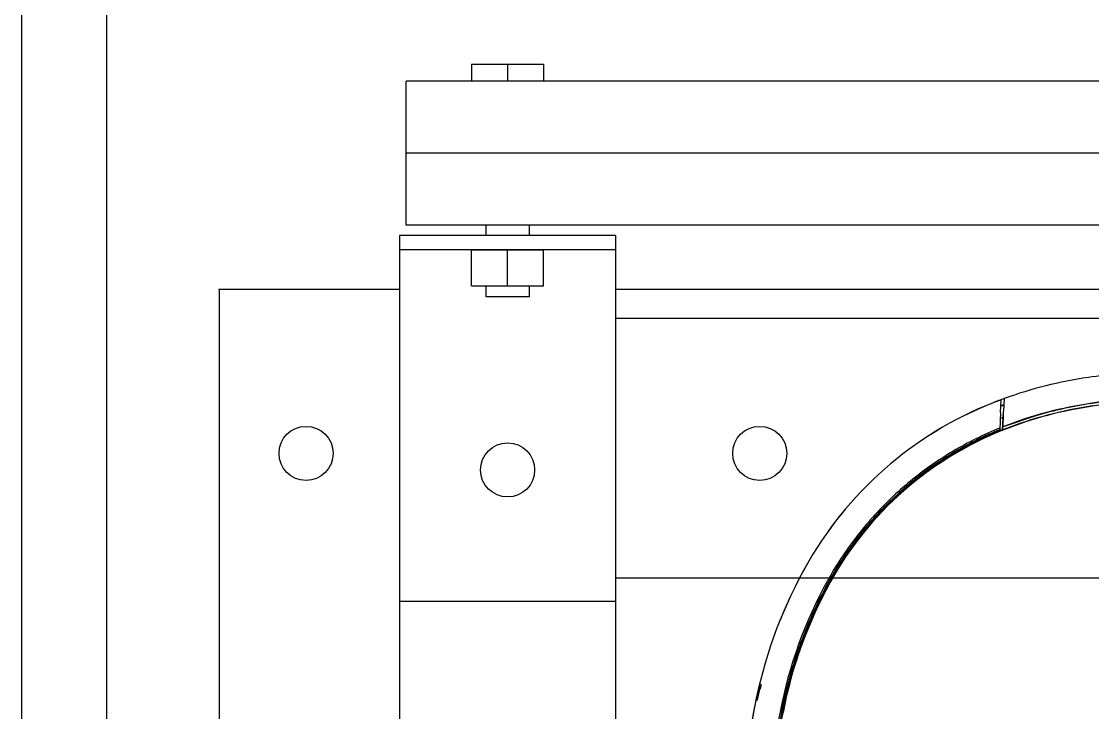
# Model space of a CAD drawing. Extents: x 58467 to 79089, y -33726 to -17391.
# Drawn here: x 70621 to 70637.57, y -20377.15 to -20366.47 of the extents above; entities that cross this region are included whole.
import ezdxf

# ---------------------------------------------------------------- set-up
doc = ezdxf.new("R2010")
doc.units = 0
doc.header["$LTSCALE"] = 100
doc.layers.add('PROSISTEM Güney TÜRKOĞLU', color=7, linetype='Continuous')

# ---------------------------------------------------------------- blocks, each defined once
blk = doc.blocks.new('A$C689D2506')
at = {"layer": 'PROSISTEM Güney TÜRKOĞLU', "color": 30, "linetype": 'Continuous'}
for p, q in [((0.92, 11.555), (1.114, 10.976)), ((0.617, 10.995), (0.84, 10.984)), ((0.746, 10.989), (0.745, 10.94)), ((1.167, 10.967), (0.84, 10.984)), ((0.963, 10.977), (0.962, 10.928)), ((1.114, 10.976), (1.034, 10.98)), ((1.114, 10.976), (1.115, 10.974)), ((1.17, 10.971), (1.115, 10.974)), ((1.167, 10.967), (1.17, 10.971)), ((0.636, 10.945), (0.69, 10.804)), ((0.859, 10.934), (0.636, 10.945)), ((0.859, 10.934), (1.002, 10.926)), ((0.962, 10.928), (0.962, 10.928)), ((1.002, 10.926), (1.038, 10.924)), ((1.038, 10.924), (1.137, 10.919)), ((1.137, 10.919), (1.166, 10.918)), ((1.328, 10.506), (1.347, 10.515)), ((1.364, 10.524), (1.347, 10.515)), ((1.401, 10.409), (1.382, 10.399)), ((1.418, 10.417), (1.401, 10.409)), ((2.511, 8.871), (2.525, 8.886)), ((2.539, 8.9), (2.525, 8.886)), ((2.612, 8.803), (2.597, 8.788)), ((2.625, 8.817), (2.612, 8.803)), ((3.605, 7.482), (3.659, 7.452)), ((4.995, 7.362), (5.002, 7.381)), ((5.008, 7.399), (5.002, 7.381)), ((5.115, 7.342), (5.109, 7.322)), ((5.121, 7.36), (5.115, 7.342)), ((6.05, 6.597), (6.069, 6.593))]:
    blk.add_line(p, q, dxfattribs=at)
for points in [[(1.137, 10.919), (1.158, 10.866), (1.181, 10.813), (1.203, 10.76), (1.227, 10.708), (1.251, 10.656), (1.275, 10.603), (1.3, 10.552), (1.325, 10.5), (1.351, 10.449), (1.377, 10.398), (1.404, 10.347), (1.431, 10.296), (1.458, 10.246), (1.487, 10.196), (1.515, 10.146), (1.544, 10.096), (1.574, 10.047), (1.604, 9.998), (1.634, 9.949), (1.665, 9.901), (1.697, 9.853), (1.728, 9.805), (1.761, 9.758), (1.794, 9.71), (1.827, 9.663), (1.86, 9.617), (1.894, 9.571), (1.929, 9.525), (1.964, 9.479), (1.999, 9.434), (2.035, 9.389), (2.071, 9.344), (2.108, 9.3), (2.145, 9.256), (2.182, 9.213), (2.22, 9.169), (2.259, 9.127), (2.297, 9.084), (2.336, 9.042), (2.376, 9), (2.416, 8.959), (2.456, 8.918), (2.497, 8.877), (2.538, 8.837), (2.579, 8.797), (2.621, 8.758), (2.663, 8.719), (2.706, 8.68), (2.749, 8.642), (2.792, 8.604), (2.836, 8.567), (2.879, 8.53), (2.924, 8.493), (2.968, 8.457), (3.013, 8.421), (3.059, 8.386), (3.104, 8.351), (3.15, 8.317), (3.197, 8.283), (3.243, 8.249), (3.29, 8.216), (3.338, 8.184), (3.385, 8.151), (3.433, 8.12), (3.481, 8.088), (3.53, 8.057), (3.578, 8.027), (3.627, 7.997), (3.677, 7.968), (3.726, 7.939), (3.776, 7.91), (3.826, 7.882)], [(5.653, 6.703), (5.654, 6.703), (5.654, 6.703), (5.654, 6.703), (5.655, 6.703), (5.655, 6.702), (5.656, 6.702), (5.656, 6.702), (5.657, 6.702), (5.657, 6.702), (5.658, 6.702), (5.659, 6.702), (5.659, 6.702), (5.66, 6.702), (5.66, 6.701), (5.661, 6.701), (5.662, 6.701), (5.662, 6.701), (5.663, 6.701), (5.664, 6.701), (5.664, 6.701), (5.665, 6.701), (5.666, 6.7), (5.667, 6.7), (5.667, 6.7), (5.668, 6.7), (5.669, 6.7), (5.67, 6.7), (5.67, 6.699), (5.671, 6.699), (5.672, 6.699), (5.673, 6.699), (5.674, 6.699), (5.675, 6.698), (5.675, 6.698), (5.676, 6.698), (5.677, 6.698), (5.678, 6.698), (5.679, 6.698), (5.68, 6.697), (5.681, 6.697), (5.682, 6.697), (5.683, 6.697), (5.684, 6.696), (5.685, 6.696), (5.686, 6.696), (5.687, 6.696), (5.688, 6.696), (5.689, 6.695), (5.69, 6.695), (5.691, 6.695), (5.692, 6.695), (5.693, 6.694), (5.694, 6.694), (5.695, 6.694), (5.696, 6.694), (5.697, 6.693), (5.699, 6.693), (5.7, 6.693), (5.701, 6.693), (5.702, 6.692), (5.703, 6.692), (5.704, 6.692), (5.706, 6.692), (5.707, 6.691), (5.708, 6.691), (5.709, 6.691), (5.71, 6.691), (5.712, 6.69), (5.713, 6.69), (5.714, 6.69), (5.715, 6.69), (5.717, 6.689)], [(5.654, 6.712), (5.654, 6.712), (5.654, 6.712), (5.655, 6.712), (5.655, 6.711), (5.656, 6.711), (5.656, 6.711), (5.657, 6.711), (5.657, 6.711), (5.658, 6.711), (5.659, 6.711), (5.659, 6.711), (5.66, 6.711), (5.66, 6.71), (5.661, 6.71), (5.661, 6.71), (5.662, 6.71), (5.663, 6.71), (5.663, 6.71), (5.664, 6.71), (5.665, 6.71), (5.665, 6.709), (5.666, 6.709), (5.667, 6.709), (5.668, 6.709), (5.668, 6.709), (5.669, 6.709), (5.67, 6.709), (5.671, 6.708), (5.671, 6.708), (5.672, 6.708), (5.673, 6.708), (5.674, 6.708), (5.675, 6.707), (5.675, 6.707), (5.676, 6.707), (5.677, 6.707), (5.678, 6.707), (5.679, 6.707), (5.68, 6.706), (5.681, 6.706), (5.682, 6.706), (5.683, 6.706), (5.684, 6.706), (5.685, 6.705), (5.685, 6.705), (5.686, 6.705), (5.687, 6.705), (5.688, 6.704), (5.689, 6.704), (5.69, 6.704), (5.691, 6.704), (5.692, 6.704), (5.693, 6.703), (5.695, 6.703), (5.696, 6.703), (5.697, 6.703), (5.698, 6.702), (5.699, 6.702), (5.7, 6.702), (5.701, 6.702), (5.702, 6.701), (5.703, 6.701), (5.704, 6.701), (5.706, 6.701), (5.707, 6.7), (5.708, 6.7), (5.709, 6.7), (5.71, 6.7), (5.711, 6.699), (5.713, 6.699), (5.714, 6.699), (5.715, 6.699)], [(5.715, 6.699), (5.715, 6.698), (5.716, 6.698), (5.716, 6.698), (5.717, 6.698), (5.717, 6.698), (5.717, 6.698), (5.718, 6.698), (5.718, 6.698), (5.719, 6.698), (5.719, 6.698), (5.719, 6.698), (5.72, 6.697), (5.72, 6.697), (5.721, 6.697), (5.721, 6.697), (5.721, 6.697), (5.722, 6.697), (5.722, 6.697), (5.723, 6.697), (5.723, 6.697), (5.724, 6.697), (5.724, 6.697), (5.724, 6.696), (5.725, 6.696), (5.725, 6.696), (5.726, 6.696), (5.726, 6.696), (5.727, 6.696), (5.727, 6.696), (5.727, 6.696), (5.728, 6.696), (5.728, 6.696), (5.729, 6.695), (5.729, 6.695), (5.729, 6.695), (5.73, 6.695), (5.73, 6.695), (5.731, 6.695), (5.731, 6.695), (5.732, 6.695), (5.732, 6.695), (5.732, 6.695), (5.733, 6.695), (5.733, 6.694), (5.734, 6.694), (5.734, 6.694), (5.735, 6.694), (5.735, 6.694)], [(5.717, 6.689), (5.717, 6.689), (5.717, 6.689), (5.718, 6.689), (5.718, 6.689), (5.719, 6.689), (5.719, 6.689), (5.719, 6.689), (5.72, 6.688), (5.72, 6.688), (5.721, 6.688), (5.721, 6.688), (5.721, 6.688), (5.722, 6.688), (5.722, 6.688), (5.723, 6.688), (5.723, 6.688), (5.723, 6.688), (5.724, 6.688), (5.724, 6.687), (5.725, 6.687), (5.725, 6.687), (5.726, 6.687), (5.726, 6.687), (5.726, 6.687), (5.727, 6.687), (5.727, 6.687), (5.728, 6.687), (5.728, 6.687), (5.729, 6.687), (5.729, 6.686), (5.729, 6.686), (5.73, 6.686), (5.73, 6.686), (5.731, 6.686), (5.731, 6.686), (5.731, 6.686), (5.732, 6.686), (5.732, 6.686), (5.733, 6.686), (5.733, 6.685), (5.734, 6.685), (5.734, 6.685), (5.734, 6.685), (5.735, 6.685), (5.735, 6.685), (5.736, 6.685), (5.736, 6.685), (5.737, 6.685)], [(5.737, 6.685), (5.741, 6.684), (5.745, 6.683), (5.749, 6.682), (5.753, 6.681), (5.757, 6.68), (5.761, 6.679), (5.765, 6.678), (5.769, 6.678), (5.772, 6.677), (5.776, 6.676), (5.78, 6.675), (5.784, 6.674), (5.789, 6.673), (5.793, 6.672), (5.797, 6.671), (5.801, 6.67), (5.805, 6.669), (5.809, 6.668), (5.814, 6.667), (5.818, 6.666), (5.822, 6.666), (5.826, 6.665), (5.83, 6.664), (5.834, 6.663), (5.838, 6.662), (5.842, 6.661), (5.846, 6.66), (5.85, 6.659), (5.853, 6.658), (5.857, 6.658), (5.861, 6.657), (5.865, 6.656), (5.868, 6.655), (5.872, 6.654), (5.875, 6.654), (5.879, 6.653), (5.882, 6.652), (5.885, 6.651), (5.889, 6.65), (5.892, 6.65), (5.895, 6.649), (5.898, 6.648), (5.901, 6.648), (5.903, 6.647), (5.906, 6.646), (5.909, 6.646), (5.911, 6.645), (5.914, 6.645), (5.916, 6.644), (5.918, 6.644), (5.92, 6.643), (5.922, 6.643), (5.924, 6.642), (5.926, 6.642), (5.928, 6.641), (5.929, 6.641), (5.931, 6.641), (5.932, 6.64), (5.933, 6.64), (5.934, 6.64), (5.935, 6.639), (5.936, 6.639), (5.936, 6.639), (5.936, 6.639)]]:
    blk.add_lwpolyline(points, dxfattribs=at)
for centre, radius, start, end in [((13.606, 14.415), 13.042, 180.1584, 188.2385), ((13.606, 14.415), 13.038, 180.1584, 188.2385), ((13.606, 14.415), 12.992, 180.1584, 188.2385), ((13.606, 14.415), 13.5, 185.8651, 188.2385), ((7.687, 13.558), 7.52, 188.2385, 199.9231), ((7.687, 13.558), 7.062, 188.2385, 201.4478), ((7.687, 13.558), 7.058, 188.2385, 196.4897), ((7.687, 13.558), 7.012, 188.2385, 201.4864), ((7.687, 13.558), 7.008, 188.2385, 201.4864), ((7.687, 13.558), 7.52, 199.9231, 201.4864), ((7.687, 13.558), 7.42, 200.28, 200.6828), ((0.907, 9.528), 1.458, 85.0027, 92.6422), ((6.766, 13.195), 6.022, 201.4864, 201.6762), ((6.766, 13.195), 6.018, 201.4864, 241.0445), ((6.766, 13.195), 6.027, 201.7032, 241.0445), ((6.766, 13.195), 6.022, 201.6762, 241.0445), ((6.766, 13.194), 6.529, 201.4811, 241.0446), ((6.766, 13.195), 6.53, 201.4864, 241.0445), ((6.766, 13.195), 6.046, 202.1295, 206.3122), ((6.766, 13.195), 6.046, 206.3122, 207.4469), ((6.766, 13.195), 6.046, 207.4469, 225.4581), ((6.766, 13.195), 6.046, 225.4581, 226.5928), ((6.766, 13.195), 6.046, 226.5928, 241.0445), ((7.601, 14.704), 7.742, 241.0445, 259.1699), ((7.601, 14.704), 7.796, 241.0445, 259.1699), ((7.601, 14.704), 7.77, 241.0445, 250.4599), ((7.601, 14.704), 7.751, 241.0445, 259.1699), ((7.601, 14.704), 7.746, 241.0445, 259.1699), ((7.601, 14.704), 8.254, 241.0445, 248.3256), ((7.601, 14.704), 8.254, 241.4699, 259.1698), ((7.601, 14.704), 7.77, 250.4599, 251.3432), ((7.601, 14.704), 7.791, 250.4599, 251.3432), ((7.601, 14.704), 7.77, 251.3432, 259.1699), ((8.981, 21.919), 15.142, 259.1699, 265.9833), ((8.981, 21.919), 15.116, 259.1699, 262.4455), ((8.981, 21.919), 15.092, 259.1699, 265.9833), ((8.981, 21.919), 15.097, 259.1699, 265.9833), ((7.601, 14.704), 8.254, 258.3296, 259.1699), ((8.981, 21.919), 15.6, 259.1699, 265.9833), ((8.982, 21.922), 15.603, 259.241, 265.9826)]:
    blk.add_arc(centre, radius, start, end, dxfattribs=at)
blk = doc.blocks.new('A$C6307429C')
at = {"layer": 'PROSISTEM Güney TÜRKOĞLU', "color": 7, "linetype": 'Continuous'}
for p, q in [((41.269, 1.922), (41.543, 36.052)), ((43.65, 1.902), (43.924, 36.033)), ((45.639, 2.482), (45.904, 35.421)), ((41.301, 5.95), (43.682, 5.931)), ((31.192, 5.773), (41.299, 5.692)), ((1.987, 3.15), (41.276, 2.834)), ((0, 2.848), (41.274, 2.517)), ((42.226, 2.469), (42.227, 2.589)), ((42.227, 2.589), (42.703, 2.585)), ((42.702, 2.466), (42.703, 2.585)), ((43.655, 2.498), (45.639, 2.482)), ((42.067, 2.471), (42.064, 2.074)), ((42.861, 2.464), (42.067, 2.471)), ((42.464, 2.468), (42.461, 2.071)), ((42.861, 2.464), (42.858, 2.068)), ((4.669, 2.103), (43.576, 1.79)), ((41.27, 2.08), (43.651, 2.061)), ((42.858, 2.068), (42.064, 2.074)), ((41.269, 1.922), (43.65, 1.902)), ((42.221, 1.801), (42.221, 1.914)), ((42.697, 1.797), (42.698, 1.91)), ((4.662, 1.309), (43.569, 0.997)), ((4.656, 0.515), (43.563, 0.203)), ((42.047, 0.029), (42.049, 0.215)), ((42.444, 0.026), (42.446, 0.212)), ((42.841, 0.023), (42.843, 0.209)), ((42.841, 0.023), (42.047, 0.029))]:
    blk.add_line(p, q, dxfattribs=at)
at = {"layer": 'PROSISTEM Güney TÜRKOĞLU', "color": 7}
blk.add_line((43.576, 1.79), (43.563, 0.203), dxfattribs=at)
at = {"layer": 'PROSISTEM Güney TÜRKOĞLU', "color": 7, "linetype": 'Continuous'}
for centre in [(42.48, 4.492), (39.701, 4.333), (44.698, 4.293)]:
    blk.add_circle(centre, 0.298, dxfattribs=at)
at = {"layer": 'PROSISTEM Güney TÜRKOĞLU', "color": 7, "linetype": 'ByBlock'}
blk.add_point((45.639, 2.482), dxfattribs=at)
blk = doc.blocks.new('A$C358F4982')
at = {"layer": 'PROSISTEM Güney TÜRKOĞLU', "color": 1}
blk.add_lwpolyline([(50.4, 49.998), (0.402, 50.4), (0, 0.402), (49.998, 0), (50.4, 49.998)], dxfattribs=at)
blk.add_lwpolyline([(49.455, 49.068), (1.332, 49.455), (0.945, 1.332), (49.068, 0.945)], close=True, dxfattribs=at)
at = {"layer": 'PROSISTEM Güney TÜRKOĞLU'}
blk.add_blockref('A$C6307429C', (2.248, 6.065), dxfattribs=at)
blk = doc.blocks.new('A$C24637210')
at = {"layer": 'PROSISTEM Güney TÜRKOĞLU', "xscale": 1.6, "yscale": 1.6, "zscale": 1.6, "rotation": 0.4602147063127481}
blk.add_blockref('A$C358F4982', (0.005, -0.643), dxfattribs=at)
at = {"layer": 'PROSISTEM Güney TÜRKOĞLU', "rotation": 90}
blk.add_blockref('A$C689D2506', (73.677, 14.95), dxfattribs=at)
blk = doc.blocks.new('FRN35_A_R')
at = {"layer": 'PROSISTEM Güney TÜRKOĞLU', "xscale": 0.8777, "yscale": 0.8777, "zscale": 0.8777, "rotation": 270}
blk.add_blockref('A$C24637210', (90777.393, -1900.616), dxfattribs=at)

msp = doc.modelspace()

# ---------------------------------------------------------------- block references
at = {"rotation": 270}
msp.add_blockref('FRN35_A_R', (72591.834, 70418.755), dxfattribs=at)

doc.saveas('drawing.dxf')
